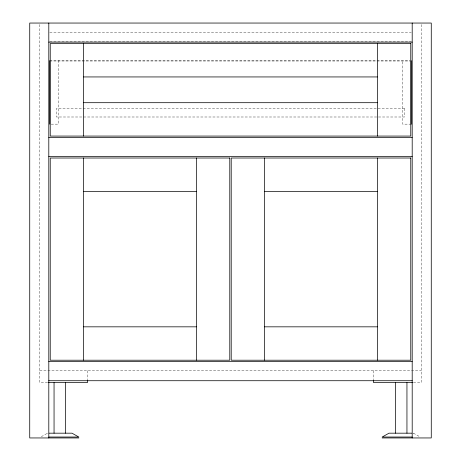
<?xml version="1.0" encoding="UTF-8"?>
<svg xmlns="http://www.w3.org/2000/svg" width="461" height="461" viewBox="0 0 461 461"><rect width="100%" height="100%" fill="white"/><g stroke="black" fill="none" stroke-linecap="round" stroke-linejoin="round"><path stroke-width="0.35" stroke-dasharray="2.31 1.73" d="M41.317 436.682L47.564 433.179M49.765 32.587L411.235 32.587M49.765 41.173L411.235 41.173M49.753 60.725L409.812 60.725M49.753 61.013L411.247 61.013M51.188 124.153L58.34 124.153L58.34 60.725M411.247 124.153L402.66 124.153L402.66 60.725M39.744 370.707L421.256 370.707M47.569 382.63L39.744 382.63L39.744 23.05M413.431 382.63L421.256 382.63L421.256 23.05M47.448 433.179L47.979 433.179M413.021 433.179L413.552 433.179M413.436 433.179L419.683 436.682M373.571 370.707L373.571 379.824M87.429 370.707L87.429 379.824M404.568 108.416L56.432 108.416L56.432 116.996L404.568 116.996L404.568 108.416"/><path stroke-width="0.69" d="M48.803 42.124L412.197 42.124M83.614 76.941L377.386 76.941M83.614 102.694L377.386 102.694M48.803 137.505L412.197 137.505M48.803 156.579L412.197 156.579M83.614 191.396L196.403 191.396M264.597 191.396L377.386 191.396M83.614 326.832L196.403 326.832M264.597 326.832L377.386 326.832M48.803 361.649L412.197 361.649M48.803 380.723L412.197 380.723M48.284 382.63L87.429 382.63L87.429 380.527M412.716 382.63L373.571 382.63L373.571 380.527M49.2 433.179L71.979 433.179L78.848 437.028L48.918 437.028M411.8 433.179L389.021 433.179L382.152 437.028L412.082 437.028M78.848 437.95L29.729 437.95L29.729 23.05L431.271 23.05L431.271 437.95L382.152 437.95M412.197 23.05L412.197 437.95M411.247 60.725L411.247 124.153M406.948 382.63L406.948 433.179M395.509 382.63L395.509 433.179M377.386 43.559L377.386 136.076M377.386 158.014L377.386 360.214M264.597 158.014L264.597 360.214M196.403 158.014L196.403 360.214M83.614 43.559L83.614 136.076M83.614 158.014L83.614 360.214M65.491 382.63L65.491 433.179M54.052 382.63L54.052 433.179M49.753 60.725L49.753 124.153M48.803 23.05L48.803 437.95M410.768 43.559L50.232 43.559L50.232 136.076L410.768 136.076L410.768 43.559M229.785 158.014L50.232 158.014L50.232 360.214L229.785 360.214L229.785 158.014M410.768 158.014L231.215 158.014L231.215 360.214L410.768 360.214L410.768 158.014"/></g></svg>
